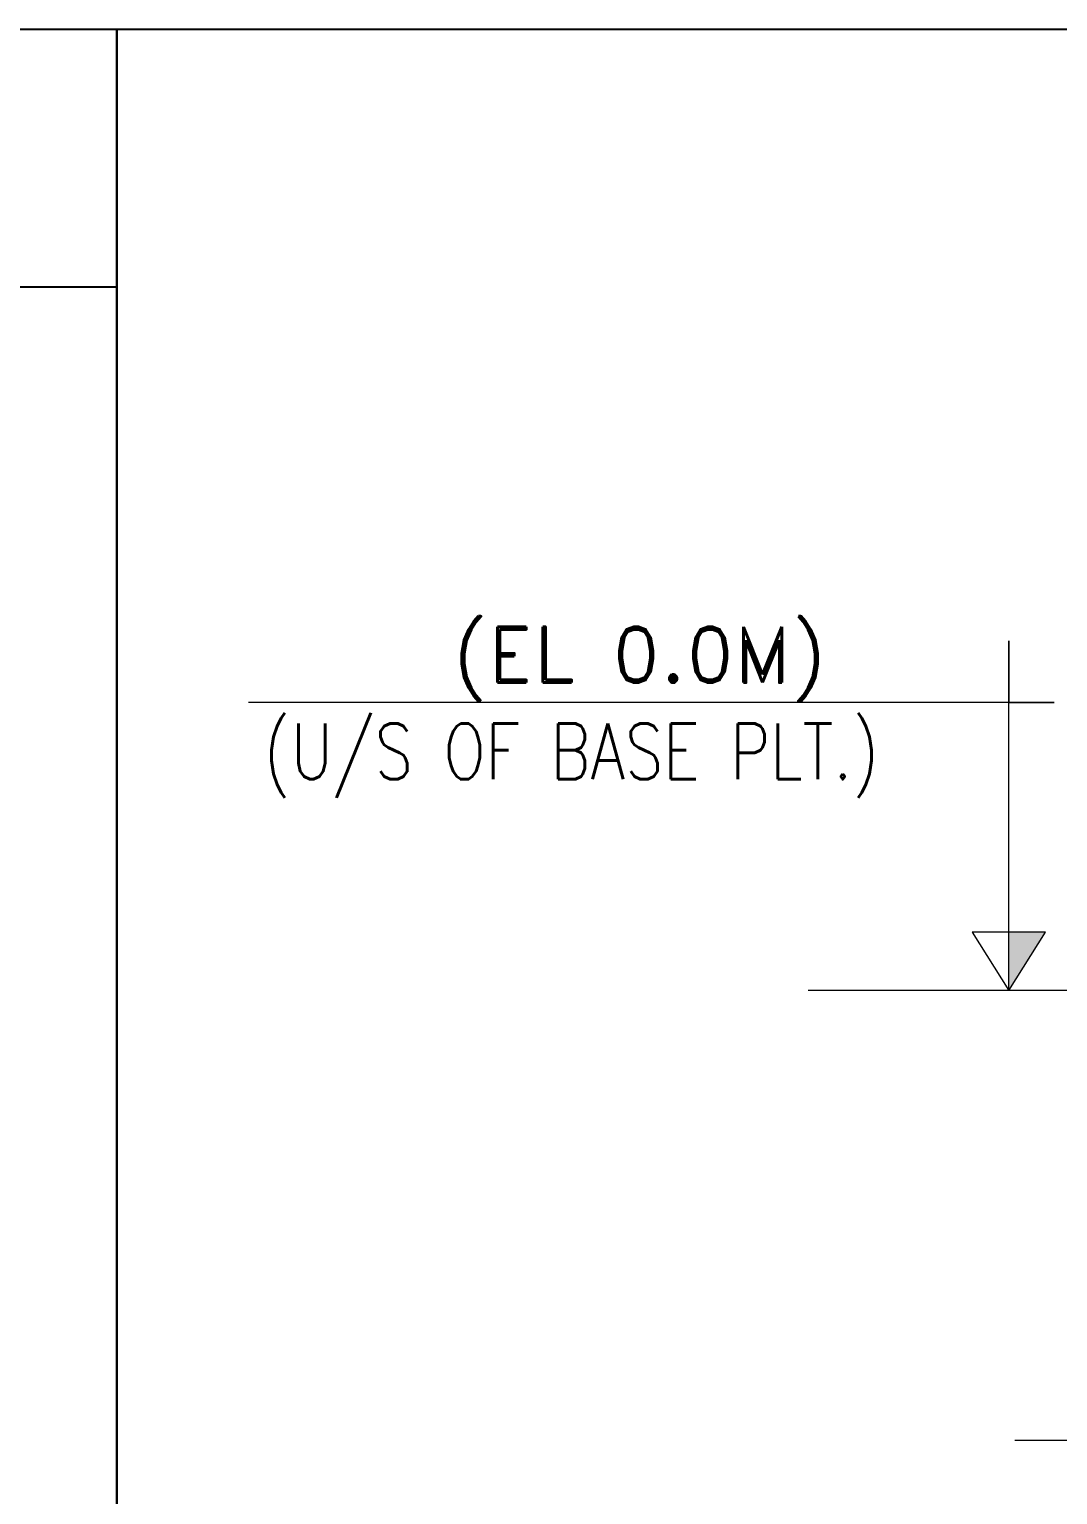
# Model space of a CAD drawing. Header units: millimetres. Extents: x -804366 to 4527364891, y -628569 to 3808979188.
# Drawn here: x -12389.7 to -12062.2, y 35332.9 to 35799.5 of the extents above; entities that cross this region are included whole.
import ezdxf

# ---------------------------------------------------------------- set-up
doc = ezdxf.new("R2010")
doc.units = ezdxf.units.MM
doc.header["$MEASUREMENT"] = 0
doc.linetypes.add('CONTIN', pattern=[0, 0, 0])
doc.layers.get('0').update_dxf_attribs({"linetype": 'CONTIN'})
for name, color, linetype, lineweight in [('BOLTS', 12, 'CONTINUOUS', 13), ('H.TEXT', 1, 'CONTINUOUS', 13), ('TITLE', 1, 'CONTINUOUS', 13), ('TXT', 4, 'CONTIN', 13)]:
    doc.layers.add(name, color=color, linetype=linetype, lineweight=lineweight)
doc.layers.add('DIM', color=8, linetype='CONTINUOUS')
doc.layers.add('Text', color=4, linetype='CONTINUOUS')
doc.styles.add('ROMAND', font='romand.shx')
doc.styles.add('ROMANS', font='ROMANS')

msp = doc.modelspace()

# ---------------------------------------------------------------- linework, layer by layer
at = {"color": 2, "linetype": 'ByBlock'}
for p, q in [((-12361.85, 35799.48), (-11321.85, 35799.48)), ((-12361.85, 35264.51), (-12361.85, 35799.48))]:
    msp.add_line(p, q, dxfattribs=at)
at = {"linetype": 'Continuous'}
for points in [[(-15331.49, 35799.48), (-11321.85, 35799.48), (-11321.85, 33206.02), (-15331.49, 33206.02)], [(-13459.94, 35799.48), (-12361.85, 35799.48), (-12361.85, 34665.08), (-13459.94, 34665.08)], [(-12635.78, 35799.48), (-12361.85, 35799.48), (-12361.85, 35717.4), (-12635.78, 35717.4)]]:
    msp.add_lwpolyline(points, close=True, dxfattribs=at)
at = {"layer": 'BOLTS', "lineweight": 9}
msp.add_line((-12036.98, 35493.4), (-12141.67, 35493.4), dxfattribs=at)
at = {"layer": 'DIM', "lineweight": 9}
for p, q in [((-12077.75, 35493.4), (-12077.75, 35604.78)), ((-12077.75, 35604.78), (-12077.75, 35585.18)), ((-12063.34, 35585.18), (-12319.89, 35585.18)), ((-12077.75, 35585.18), (-12063.34, 35585.18)), ((-12089.43, 35511.96), (-12077.75, 35493.4)), ((-12066.07, 35511.96), (-12089.43, 35511.96)), ((-12089.43, 35511.96), (-12077.75, 35493.4)), ((-12077.75, 35493.4), (-12066.07, 35511.96))]:
    msp.add_line(p, q, dxfattribs=at)
at = {"layer": 'H.TEXT', "color": 9, "lineweight": 9}
msp.add_line((-11907.1, 35350.18), (-12075.8, 35350.18), dxfattribs=at)
at = {"layer": 'TITLE', "color": 4, "lineweight": 9}
msp.add_solid([(-12077.75, 35493.4), (-12066.07, 35511.96), (-12077.75, 35511.96)], dxfattribs=at)

# ---------------------------------------------------------------- texts
at = {"layer": 'Text', "lineweight": 9, "style": 'ROMANS', "width": 0.8}
msp.add_text('(U/S OF BASE PLT.)', height=17.7439, dxfattribs=at).set_placement((-12314.97, 35560.71))
at = {"layer": 'TXT', "color": 1, "lineweight": 9, "style": 'ROMAND'}
msp.add_text('(EL 0.0M)', height=17.744, dxfattribs=at).set_placement((-12254.26, 35591.49))

doc.saveas('drawing.dxf')
